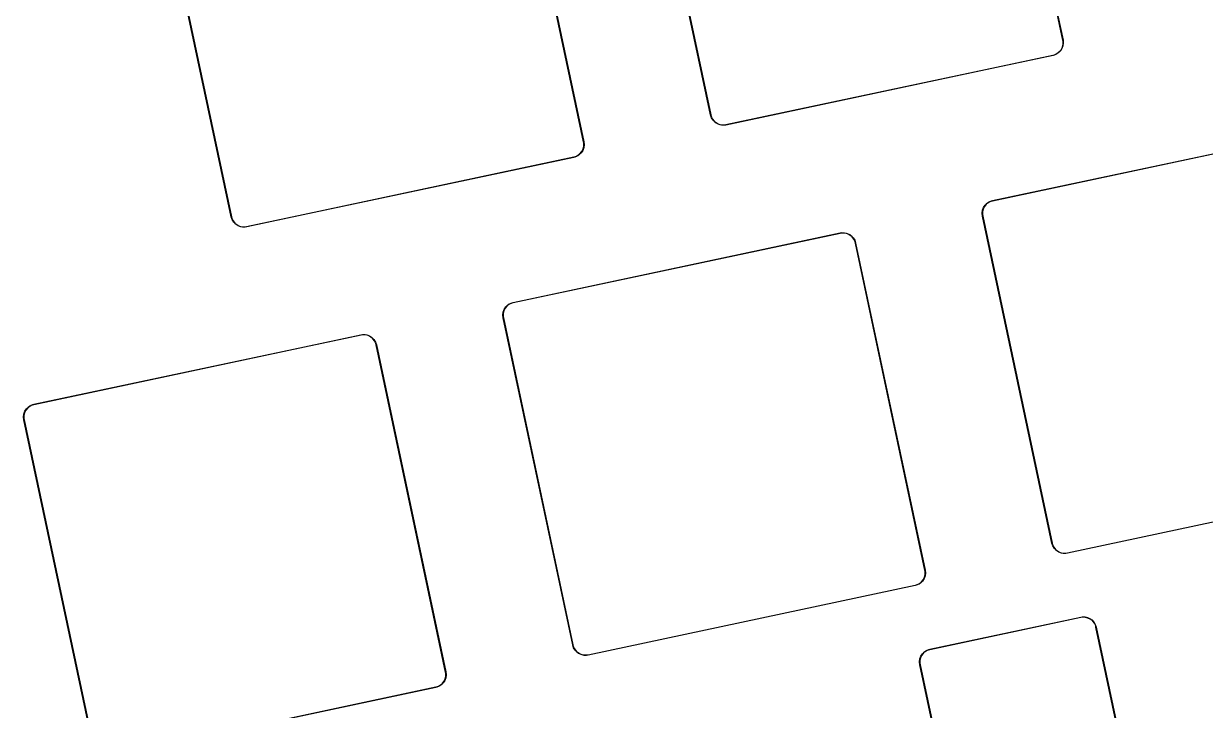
# Model space of a CAD drawing. Extents: x 16 to 355, y -142 to -18.
# Drawn here: x 189.09 to 235.04, y -112.58 to -85.88 of the extents above; entities that cross this region are included whole.
import ezdxf

# ---------------------------------------------------------------- set-up
doc = ezdxf.new("R2010")
doc.units = 0
doc.layers.add('BLACK', color=7, linetype='CONTINUOUS')

msp = doc.modelspace()

# ---------------------------------------------------------------- linework, layer by layer
at = {"layer": 'BLACK', "linetype": 'CONTINUOUS'}
for p, q in [((229.495, -86.5138), (226.792, -73.7979)), ((226.802, -73.7958), (229.505, -86.5118)), ((215.801, -89.4246), (213.098, -76.7087)), ((213.108, -76.7066), (215.811, -89.4225)), ((210.861, -90.4746), (208.159, -77.7586)), ((208.168, -77.7566), (210.871, -90.4725)), ((197.167, -93.3853), (194.465, -80.6694)), ((194.474, -80.6673), (197.177, -93.3832)), ((229.429, -86.8881), (229.479, -86.7883)), ((229.502, -86.7365), (229.463, -86.8427)), ((229.479, -86.7883), (229.505, -86.6799)), ((229.507, -86.5684), (229.495, -86.5138)), ((229.495, -86.5138), (229.495, -86.5138)), ((229.516, -86.6243), (229.502, -86.7365)), ((229.505, -86.5118), (229.505, -86.5118)), ((229.505, -86.5118), (229.516, -86.6243)), ((229.505, -86.6799), (229.507, -86.5684)), ((216.398, -89.8038), (229.114, -87.1009)), ((229.116, -87.1107), (216.4, -89.8136)), ((229.114, -87.1009), (229.168, -87.0894)), ((229.114, -87.1009), (229.114, -87.1009)), ((229.114, -87.1009), (229.114, -87.1009)), ((229.223, -87.075), (229.116, -87.1107)), ((229.116, -87.1107), (229.116, -87.1107)), ((229.168, -87.0894), (229.27, -87.0425)), ((229.32, -87.0163), (229.223, -87.075)), ((229.27, -87.0425), (229.358, -86.9742)), ((229.401, -86.9375), (229.32, -87.0163)), ((229.358, -86.9742), (229.429, -86.8881)), ((229.463, -86.8427), (229.401, -86.9375)), ((215.801, -89.4247), (215.801, -89.4246)), ((215.837, -89.5319), (215.801, -89.4247)), ((215.811, -89.4225), (215.811, -89.4225)), ((215.811, -89.4225), (215.811, -89.4225)), ((215.811, -89.4225), (215.822, -89.4771)), ((215.822, -89.4771), (215.869, -89.5783)), ((215.896, -89.6285), (215.837, -89.5319)), ((215.869, -89.5783), (215.938, -89.6665)), ((215.974, -89.7097), (215.896, -89.6285)), ((215.938, -89.6665), (216.024, -89.7374)), ((216.069, -89.7713), (215.974, -89.7097)), ((216.024, -89.7374), (216.123, -89.7873)), ((216.175, -89.8102), (216.069, -89.7713)), ((216.123, -89.7873), (216.232, -89.8137)), ((216.287, -89.8246), (216.175, -89.8102)), ((216.232, -89.8137), (216.343, -89.8154)), ((216.4, -89.8136), (216.287, -89.8246)), ((216.343, -89.8154), (216.398, -89.8038)), ((216.398, -89.8038), (216.398, -89.8038)), ((216.4, -89.8136), (216.4, -89.8136)), ((210.873, -90.5291), (210.861, -90.4746)), ((210.861, -90.4746), (210.861, -90.4746)), ((210.871, -90.4725), (210.871, -90.4725)), ((210.871, -90.4725), (210.882, -90.585)), ((226.761, -92.759), (239.477, -90.0562)), ((239.479, -90.0659), (226.763, -92.7688)), ((210.636, -91.0032), (210.724, -90.9349)), ((210.767, -90.8982), (210.686, -90.977)), ((210.724, -90.9349), (210.795, -90.8488)), ((210.829, -90.8034), (210.767, -90.8982)), ((210.795, -90.8488), (210.845, -90.749)), ((210.868, -90.6972), (210.829, -90.8034)), ((210.845, -90.749), (210.871, -90.6406)), ((210.882, -90.585), (210.868, -90.6972)), ((210.871, -90.6406), (210.873, -90.5291)), ((197.764, -93.7645), (210.48, -91.0617)), ((210.482, -91.0714), (197.766, -93.7743)), ((210.48, -91.0616), (210.535, -91.0501)), ((210.48, -91.0617), (210.48, -91.0616)), ((210.48, -91.0617), (210.48, -91.0617)), ((210.59, -91.0357), (210.482, -91.0714)), ((210.482, -91.0714), (210.482, -91.0714)), ((210.535, -91.0501), (210.636, -91.0032)), ((210.686, -90.977), (210.59, -91.0357)), ((226.557, -92.8535), (226.654, -92.7948)), ((226.708, -92.7804), (226.607, -92.8273)), ((226.654, -92.7948), (226.761, -92.7591)), ((226.763, -92.7688), (226.708, -92.7804)), ((226.761, -92.7591), (226.761, -92.759)), ((226.763, -92.7688), (226.763, -92.7688)), ((226.763, -92.7688), (226.763, -92.7688)), ((226.763, -92.7688), (226.763, -92.7688)), ((226.361, -93.2454), (226.375, -93.1333)), ((226.372, -93.358), (226.361, -93.2454)), ((226.372, -93.1898), (226.37, -93.3013)), ((226.398, -93.0814), (226.372, -93.1898)), ((226.375, -93.1333), (226.414, -93.0271)), ((226.448, -92.9817), (226.398, -93.0814)), ((226.414, -93.0271), (226.476, -92.9323)), ((226.519, -92.8955), (226.448, -92.9817)), ((226.476, -92.9323), (226.557, -92.8535)), ((226.607, -92.8273), (226.519, -92.8955)), ((197.167, -93.3854), (197.167, -93.3853)), ((197.203, -93.4926), (197.167, -93.3854)), ((197.177, -93.3832), (197.177, -93.3832)), ((197.177, -93.3832), (197.177, -93.3832)), ((197.177, -93.3832), (197.189, -93.4378)), ((197.189, -93.4378), (197.236, -93.539)), ((197.262, -93.5893), (197.203, -93.4926)), ((197.236, -93.539), (197.304, -93.6273)), ((197.341, -93.6704), (197.262, -93.5893)), ((197.304, -93.6273), (197.39, -93.6981)), ((197.435, -93.732), (197.341, -93.6704)), ((197.39, -93.6981), (197.49, -93.748)), ((226.37, -93.3013), (226.382, -93.3559)), ((229.075, -106.074), (226.372, -93.358)), ((226.372, -93.358), (226.372, -93.358)), ((226.382, -93.3559), (226.382, -93.3559)), ((226.382, -93.3559), (229.085, -106.072)), ((197.542, -93.7709), (197.435, -93.732)), ((197.49, -93.748), (197.598, -93.7744)), ((197.654, -93.7853), (197.542, -93.7709)), ((197.598, -93.7744), (197.71, -93.7761)), ((197.766, -93.7743), (197.654, -93.7853)), ((197.71, -93.7761), (197.764, -93.7645)), ((208.127, -96.7197), (220.843, -94.0169)), ((220.845, -94.0267), (208.129, -96.7295)), ((220.843, -94.0169), (220.956, -94.0059)), ((220.843, -94.0169), (220.843, -94.0169)), ((220.9, -94.0151), (220.845, -94.0267)), ((220.845, -94.0267), (220.845, -94.0267)), ((220.845, -94.0267), (220.845, -94.0267)), ((220.845, -94.0267), (220.845, -94.0267)), ((221.011, -94.0167), (220.9, -94.0151)), ((220.956, -94.0059), (221.068, -94.0202)), ((221.12, -94.0432), (221.011, -94.0167)), ((221.068, -94.0202), (221.174, -94.0592)), ((221.219, -94.0931), (221.12, -94.0432)), ((221.174, -94.0592), (221.269, -94.1208)), ((221.306, -94.1639), (221.219, -94.0931)), ((221.269, -94.1208), (221.348, -94.2019)), ((221.374, -94.2522), (221.306, -94.1639)), ((221.348, -94.2019), (221.406, -94.2986)), ((221.421, -94.3534), (221.374, -94.2522)), ((221.406, -94.2986), (221.442, -94.4057)), ((221.432, -94.4079), (221.421, -94.3534)), ((224.135, -107.124), (221.432, -94.4079)), ((221.432, -94.4079), (221.432, -94.4079)), ((221.432, -94.4079), (221.432, -94.4079)), ((221.442, -94.4057), (221.442, -94.4058)), ((221.442, -94.4058), (224.145, -107.122)), ((207.814, -96.9424), (207.765, -97.0422)), ((207.781, -96.9878), (207.842, -96.893)), ((207.885, -96.8562), (207.814, -96.9424)), ((207.842, -96.893), (207.923, -96.8142)), ((207.974, -96.788), (207.885, -96.8562)), ((207.923, -96.8142), (208.02, -96.7555)), ((208.075, -96.7411), (207.974, -96.788)), ((208.02, -96.7555), (208.127, -96.7197)), ((208.129, -96.7295), (208.075, -96.7411)), ((208.127, -96.7197), (208.127, -96.7197)), ((208.129, -96.7295), (208.129, -96.7295)), ((207.727, -97.2061), (207.742, -97.094)), ((207.738, -97.3187), (207.727, -97.2061)), ((207.738, -97.1505), (207.736, -97.2621)), ((207.736, -97.2621), (207.748, -97.3166)), ((207.765, -97.0422), (207.738, -97.1505)), ((210.441, -110.035), (207.738, -97.3187)), ((207.738, -97.3187), (207.738, -97.3187)), ((207.742, -97.094), (207.781, -96.9878)), ((207.748, -97.3166), (210.451, -110.033)), ((189.493, -100.68), (202.209, -97.9776)), ((202.211, -97.9874), (189.496, -100.69)), ((202.209, -97.9776), (202.322, -97.9666)), ((202.209, -97.9776), (202.209, -97.9776)), ((202.266, -97.9758), (202.211, -97.9874)), ((202.211, -97.9874), (202.211, -97.9874)), ((202.211, -97.9874), (202.211, -97.9874)), ((202.211, -97.9874), (202.211, -97.9874)), ((202.378, -97.9774), (202.266, -97.9758)), ((202.322, -97.9666), (202.434, -97.981)), ((202.486, -98.0039), (202.378, -97.9774)), ((202.434, -97.981), (202.54, -98.0199)), ((202.586, -98.0538), (202.486, -98.0039)), ((202.54, -98.0199), (202.635, -98.0815)), ((202.672, -98.1246), (202.586, -98.0538)), ((202.635, -98.0815), (202.714, -98.1626)), ((202.74, -98.2129), (202.672, -98.1246)), ((202.714, -98.1626), (202.773, -98.2593)), ((202.787, -98.3141), (202.74, -98.2129)), ((202.773, -98.2593), (202.808, -98.3664)), ((202.799, -98.3686), (202.787, -98.3141)), ((205.501, -111.085), (202.799, -98.3686)), ((202.799, -98.3686), (202.799, -98.3686)), ((202.799, -98.3686), (202.799, -98.3686)), ((202.808, -98.3664), (202.808, -98.3666)), ((202.808, -98.3666), (205.511, -111.082)), ((189.094, -101.167), (189.108, -101.055)), ((189.131, -101.003), (189.104, -101.111)), ((189.108, -101.055), (189.147, -100.949)), ((189.181, -100.903), (189.131, -101.003)), ((189.147, -100.949), (189.208, -100.854)), ((189.252, -100.817), (189.181, -100.903)), ((189.208, -100.854), (189.29, -100.775)), ((189.34, -100.749), (189.252, -100.817)), ((189.29, -100.775), (189.386, -100.716)), ((189.441, -100.702), (189.34, -100.749)), ((189.386, -100.716), (189.493, -100.681)), ((189.496, -100.69), (189.441, -100.702)), ((189.493, -100.681), (189.493, -100.68)), ((189.496, -100.69), (189.496, -100.69)), ((189.496, -100.69), (189.496, -100.69)), ((189.496, -100.69), (189.496, -100.69)), ((189.105, -101.279), (189.094, -101.167)), ((189.104, -101.111), (189.103, -101.223)), ((189.103, -101.223), (189.114, -101.277)), ((191.807, -113.995), (189.105, -101.279)), ((189.105, -101.279), (189.105, -101.279)), ((189.114, -101.277), (189.114, -101.277)), ((189.114, -101.277), (191.817, -113.993)), ((229.672, -106.453), (242.388, -103.75)), ((242.39, -103.76), (229.674, -106.463)), ((229.111, -106.181), (229.075, -106.074)), ((229.075, -106.074), (229.075, -106.074)), ((229.085, -106.072), (229.085, -106.072)), ((229.085, -106.072), (229.085, -106.072)), ((229.085, -106.072), (229.096, -106.126)), ((229.096, -106.126), (229.143, -106.228)), ((229.169, -106.278), (229.111, -106.181)), ((229.143, -106.228), (229.211, -106.316)), ((229.248, -106.359), (229.169, -106.278)), ((229.211, -106.316), (229.297, -106.387)), ((229.343, -106.421), (229.248, -106.359)), ((229.297, -106.387), (229.397, -106.437)), ((229.449, -106.459), (229.343, -106.421)), ((229.397, -106.437), (229.506, -106.463)), ((229.561, -106.474), (229.449, -106.459)), ((229.506, -106.463), (229.617, -106.465)), ((229.674, -106.463), (229.561, -106.474)), ((229.617, -106.465), (229.672, -106.453)), ((229.672, -106.453), (229.672, -106.453)), ((229.674, -106.463), (229.674, -106.463)), ((229.674, -106.463), (229.674, -106.463)), ((229.674, -106.463), (229.674, -106.463)), ((223.998, -107.584), (224.069, -107.498)), ((224.103, -107.453), (224.041, -107.548)), ((224.069, -107.498), (224.119, -107.398)), ((224.142, -107.346), (224.103, -107.453)), ((224.119, -107.398), (224.145, -107.29)), ((224.147, -107.178), (224.135, -107.124)), ((224.135, -107.124), (224.135, -107.124)), ((224.156, -107.234), (224.142, -107.346)), ((224.145, -107.122), (224.145, -107.122)), ((224.145, -107.122), (224.156, -107.234)), ((224.145, -107.29), (224.147, -107.178)), ((211.038, -110.414), (223.754, -107.711)), ((223.756, -107.721), (211.04, -110.424)), ((223.754, -107.711), (223.808, -107.699)), ((223.754, -107.711), (223.754, -107.711)), ((223.754, -107.711), (223.754, -107.711)), ((223.863, -107.685), (223.756, -107.721)), ((223.756, -107.721), (223.756, -107.721)), ((223.808, -107.699), (223.91, -107.652)), ((223.96, -107.626), (223.863, -107.685)), ((223.91, -107.652), (223.998, -107.584)), ((224.041, -107.548), (223.96, -107.626)), ((224.328, -110.204), (230.196, -108.957)), ((230.198, -108.967), (224.33, -110.214)), ((230.196, -108.957), (230.309, -108.946)), ((230.196, -108.957), (230.196, -108.957)), ((230.196, -108.957), (230.196, -108.957)), ((230.253, -108.955), (230.198, -108.967)), ((230.364, -108.957), (230.253, -108.955)), ((230.309, -108.946), (230.421, -108.96)), ((230.473, -108.983), (230.364, -108.957)), ((230.421, -108.96), (230.527, -108.999)), ((230.572, -109.033), (230.473, -108.983)), ((230.527, -108.999), (230.622, -109.061)), ((230.659, -109.104), (230.572, -109.033)), ((230.622, -109.061), (230.701, -109.142)), ((230.727, -109.192), (230.659, -109.104)), ((230.701, -109.142), (230.759, -109.239)), ((230.774, -109.293), (230.727, -109.192)), ((230.759, -109.239), (230.795, -109.346)), ((230.785, -109.348), (230.774, -109.293)), ((230.795, -109.346), (230.795, -109.346)), ((230.795, -109.346), (233.914, -124.018)), ((233.904, -124.02), (230.785, -109.348)), ((230.785, -109.348), (230.785, -109.348)), ((210.477, -110.142), (210.441, -110.035)), ((210.441, -110.035), (210.441, -110.035)), ((210.451, -110.033), (210.451, -110.033)), ((210.451, -110.033), (210.451, -110.033)), ((210.451, -110.033), (210.462, -110.087)), ((210.462, -110.087), (210.509, -110.188)), ((210.536, -110.239), (210.477, -110.142)), ((210.509, -110.188), (210.578, -110.277)), ((210.614, -110.32), (210.536, -110.239)), ((224.124, -110.299), (224.221, -110.24)), ((224.275, -110.226), (224.174, -110.272)), ((224.221, -110.24), (224.328, -110.204)), ((224.33, -110.214), (224.275, -110.226)), ((224.328, -110.204), (224.328, -110.204)), ((224.33, -110.214), (224.33, -110.214)), ((224.33, -110.214), (224.33, -110.214)), ((224.33, -110.214), (224.33, -110.214)), ((210.578, -110.277), (210.664, -110.347)), ((210.709, -110.381), (210.614, -110.32)), ((210.664, -110.347), (210.763, -110.397)), ((210.815, -110.42), (210.709, -110.381)), ((210.763, -110.397), (210.872, -110.424)), ((210.927, -110.435), (210.815, -110.42)), ((210.872, -110.424), (210.983, -110.425)), ((211.04, -110.424), (210.927, -110.435)), ((210.983, -110.425), (211.038, -110.414)), ((211.038, -110.414), (211.038, -110.414)), ((211.04, -110.424), (211.04, -110.424)), ((223.927, -110.691), (223.942, -110.578)), ((223.938, -110.803), (223.927, -110.691)), ((223.938, -110.635), (223.936, -110.747)), ((223.965, -110.527), (223.938, -110.635)), ((223.942, -110.578), (223.981, -110.472)), ((224.015, -110.427), (223.965, -110.527)), ((223.981, -110.472), (224.042, -110.377)), ((224.086, -110.341), (224.015, -110.427)), ((224.042, -110.377), (224.124, -110.299)), ((224.174, -110.272), (224.086, -110.341)), ((205.513, -111.139), (205.501, -111.085)), ((205.501, -111.085), (205.501, -111.085)), ((205.511, -111.082), (205.511, -111.082)), ((205.511, -111.082), (205.522, -111.195)), ((205.511, -111.251), (205.513, -111.139)), ((223.936, -110.747), (223.948, -110.801)), ((227.057, -125.475), (223.938, -110.803)), ((223.938, -110.803), (223.938, -110.803)), ((223.948, -110.801), (223.948, -110.801)), ((223.948, -110.801), (227.067, -125.473)), ((205.175, -111.66), (205.276, -111.613)), ((205.326, -111.587), (205.23, -111.646)), ((205.276, -111.613), (205.364, -111.545)), ((205.407, -111.508), (205.326, -111.587)), ((205.364, -111.545), (205.435, -111.459)), ((205.469, -111.413), (205.407, -111.508)), ((205.435, -111.459), (205.485, -111.359)), ((205.508, -111.307), (205.469, -111.413)), ((205.485, -111.359), (205.511, -111.251)), ((205.522, -111.195), (205.508, -111.307)), ((192.404, -114.375), (205.12, -111.672)), ((205.122, -111.681), (192.406, -114.384)), ((205.12, -111.672), (205.175, -111.66)), ((205.12, -111.672), (205.12, -111.672)), ((205.12, -111.672), (205.12, -111.672)), ((205.23, -111.646), (205.122, -111.681)), ((205.122, -111.681), (205.122, -111.681))]:
    msp.add_line(p, q, dxfattribs=at)

doc.saveas('drawing.dxf')
